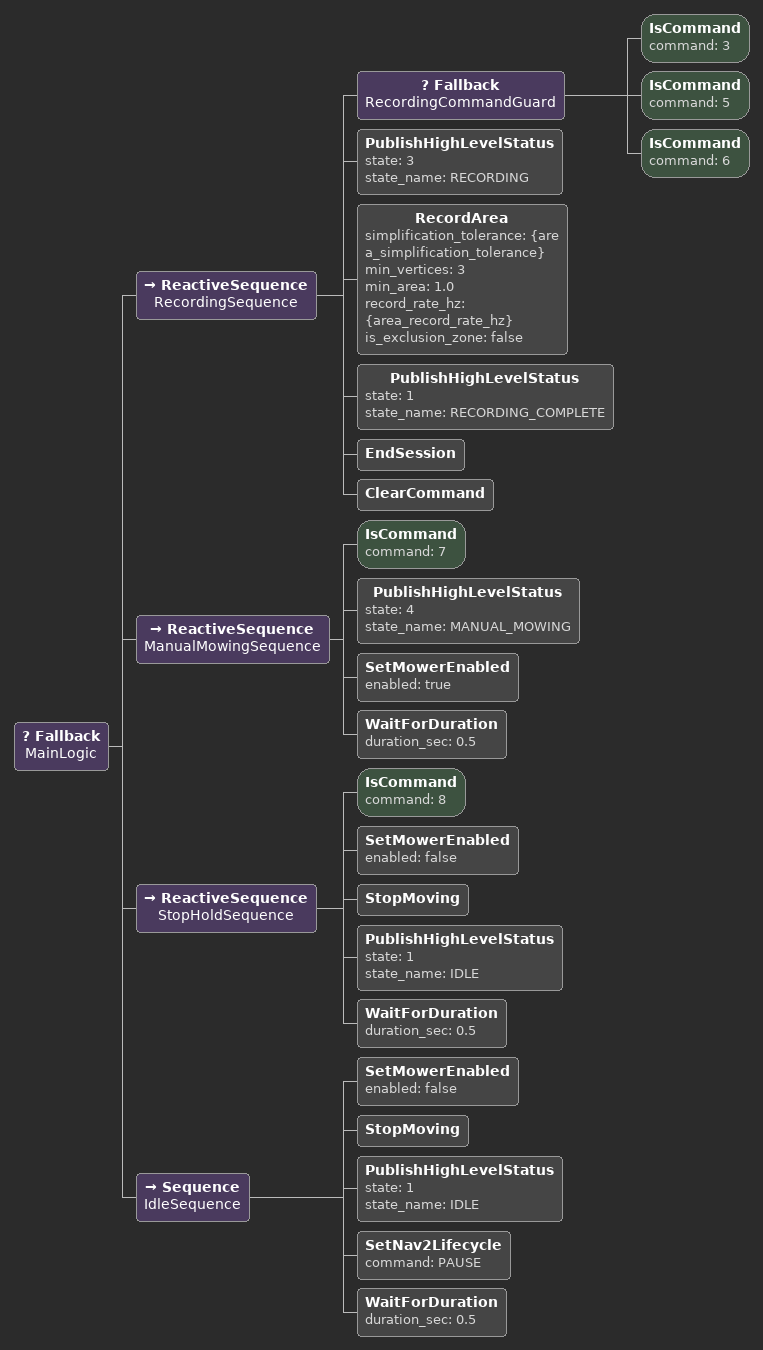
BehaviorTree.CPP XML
<Fallback name="MainLogic">

  <ReactiveSequence name="RecordingSequence">
    <Fallback name="RecordingCommandGuard">
      <IsCommand command="3"/>
      <IsCommand command="5"/>
      <IsCommand command="6"/>
    </Fallback>
    <PublishHighLevelStatus state="3" state_name="RECORDING"/>
    <RecordArea simplification_tolerance="{area_simplification_tolerance}" min_vertices="3" min_area="1.0" record_rate_hz="{area_record_rate_hz}" is_exclusion_zone="false"/>
    <PublishHighLevelStatus state="1" state_name="RECORDING_COMPLETE"/>
    <EndSession/>
    <ClearCommand/>
  </ReactiveSequence>

  <ReactiveSequence name="ManualMowingSequence">
    <IsCommand command="7"/>
    <PublishHighLevelStatus state="4" state_name="MANUAL_MOWING"/>
    <SetMowerEnabled enabled="true"/>
    <WaitForDuration duration_sec="0.5"/>
  </ReactiveSequence>

  <ReactiveSequence name="StopHoldSequence">
    <IsCommand command="8"/>
    <SetMowerEnabled enabled="false"/>
    <StopMoving/>
    <PublishHighLevelStatus state="1" state_name="IDLE"/>
    <WaitForDuration duration_sec="0.5"/>
  </ReactiveSequence>

  <!-- ============================================================
       g. Idle default
       ============================================================ -->
  <Sequence name="IdleSequence">
    <SetMowerEnabled enabled="false"/>
    <StopMoving/>
    <PublishHighLevelStatus state="1" state_name="IDLE"/>
    <SetNav2Lifecycle command="PAUSE"/>
    <WaitForDuration duration_sec="0.5"/>
  </Sequence>

</Fallback>
